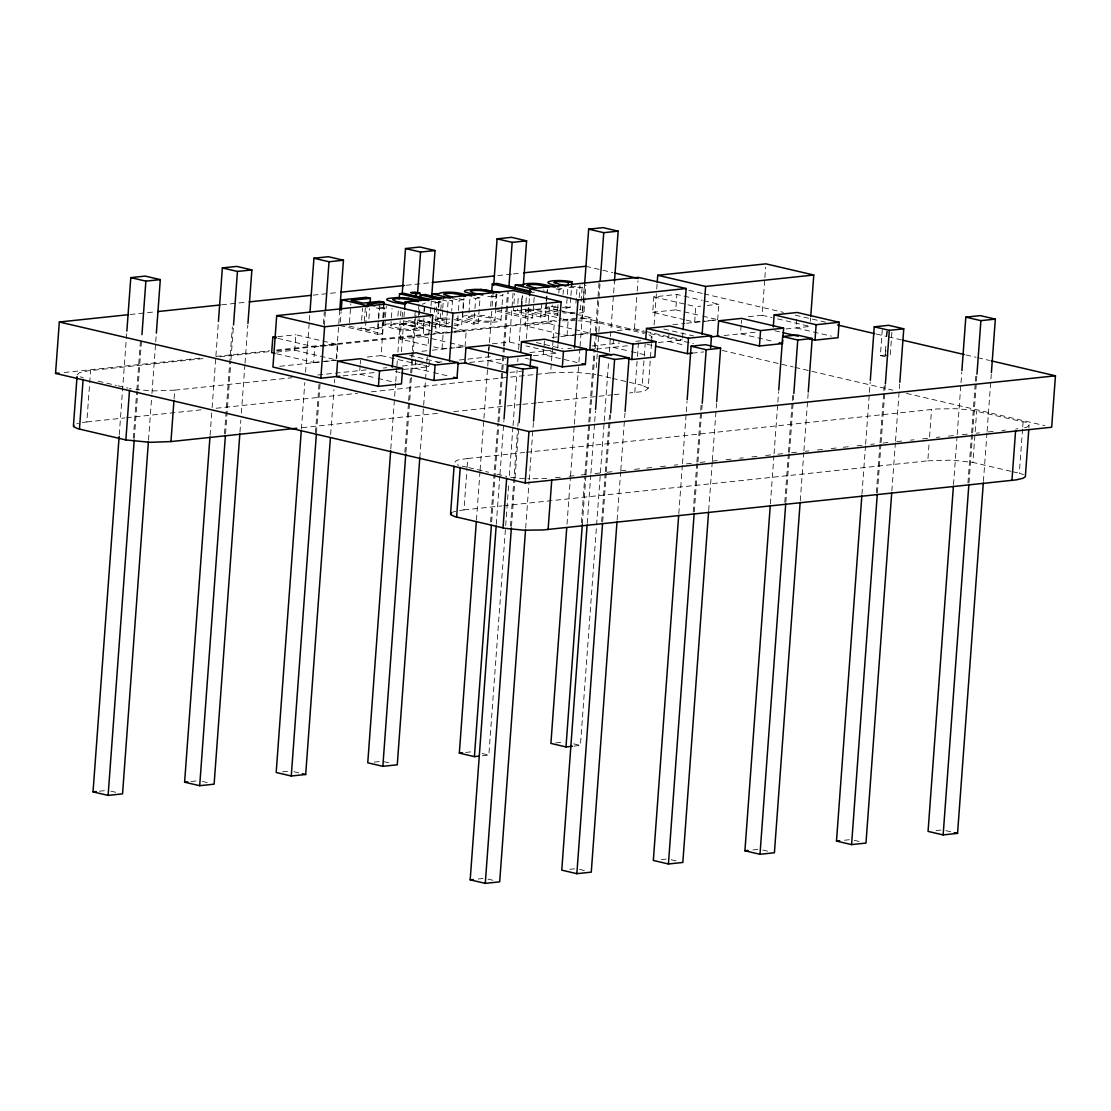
<?xml version="1.0" encoding="UTF-8"?>
<svg xmlns="http://www.w3.org/2000/svg" width="1111" height="1111" viewBox="0 0 1111 1111"><rect width="100%" height="100%" fill="white"/><g stroke="black" fill="none" stroke-linecap="round" stroke-linejoin="round"><path stroke-width="0.75" stroke-dasharray="5 3.75" d="M417.875 319.718L417.222 328.384A10.041 1.694 4.2 0 1 415.695 329.064L414.667 329.217A12.61 2.125 4.2 0 1 413.417 329.342L412.514 329.398A10.082 1.694 4.2 0 1 407.918 329.37L397.585 327.981L390.891 325.787L392.058 308.33M495.881 308.053L494.964 320.149A10.041 1.694 4.2 0 1 493.451 320.829L492.423 320.996A12.61 2.125 4.2 0 1 491.173 321.121L490.27 321.176A10.082 1.694 4.2 0 1 485.674 321.135L475.341 319.76L468.648 317.552L469.939 298.387M438.234 309.108L437.803 319.996L438.303 313.135M521.267 305.414L521.198 311.163L522.337 295.734M77.173 374.824L79.312 372.754L88.311 370.782L206.118 358.284M651.477 343.591L648.213 388.156C644.352 393.252 635.339 391.503 629.618 393.016M648.935 334.717L651.99 336.73L649.852 338.799M526.378 452.274L936.67 408.959L955.654 408.709L970.472 409.903L1023.092 421.833C1029.008 421.666 1031.23 427.443 1024.05 427.679M82.367 422.513L86.825 421.944L90.602 370.519M119.266 434.665L126.862 331.12M133.306 438.317L136.722 391.711M136.847 389.989L140.528 339.952M134.348 438.178L137.764 391.586M137.903 389.864L141.569 339.813M148.513 440.109L151.804 395.238M151.943 393.516L155.609 343.466M155.734 341.744L156.248 334.842M174.094 398.71L174.733 390.142L291.985 377.726M210.076 435.318L211.979 409.431M212.104 407.709L215.784 357.673M215.909 355.937L218.436 321.426M224.491 433.79L232.352 326.801M225.547 433.665L230.866 361.186M230.991 359.464L233.393 326.676M239.962 432.137L240.851 420.055M241.365 413.153L244.906 364.839M245.031 363.116L247.822 325.148M276.625 352.104L294.734 350.187L295.859 334.758L321.037 340.633M301.4 429.082L304.817 382.49M305.581 372.129L309.261 322.093M309.386 320.357L309.886 313.455M276.722 353.798L313.649 362.408L314.774 346.979L337.827 344.549L336.814 358.256M315.441 432.735L318.982 384.406M323.426 324.009L324.315 311.927M316.482 432.596L320.037 384.281M324.343 325.606L325.356 311.802M330.647 434.526L333.953 389.655M334.453 382.753L334.703 379.309M336.23 358.589L339.772 310.275M340.355 322.134L341.119 311.844M349.451 322.634L350.84 303.775M349.201 326.065L361.019 328.814L361.519 321.968M361.644 320.246L362.519 308.247M360.131 365.547L359.492 374.129L376.282 378.032M360.256 363.839L360.506 360.408M364.339 321.301L365.352 307.58M379.615 306.997L384.267 308.08L382.378 333.8L365.338 329.828L367.213 304.108M368.908 318.871L369.657 308.594M361.019 328.814L377.74 327.051L379.504 303.053M340.105 325.565L377.587 334.3L378.601 320.593M378.726 318.871L379.476 308.594L384.267 308.08M365.338 329.828L382.059 328.051L382.684 319.482M382.809 317.774L383.698 305.775M367.352 357.048L381.087 355.589L383.739 319.593M383.864 317.885L384.614 307.594M384.864 325.148A16.748 2.819 4.2 0 1 387.003 324.051L394.933 323.315A15.86 2.666 4.2 0 1 400.543 323.426L402.279 323.523A15.846 2.666 4.2 0 1 406.598 323.94L422.402 327.592A15.568 2.625 4.2 0 1 422.708 329.134A18.512 3.125 4.2 0 1 418.125 330.161A22.651 3.819 4.2 0 1 416.75 330.3L413.111 330.467A15.735 2.653 4.2 0 1 406.626 330.3L405.765 330.245A14.971 2.528 4.2 0 1 403.154 330.023L391.975 328.162L385.17 325.815A14.679 2.472 4.2 0 1 384.864 325.148L386.253 306.303M397.919 316.038L398.418 309.191M390.822 448.719L395.627 383.142M395.766 381.42L396.78 367.616M396.905 365.894L397.405 358.992M397.919 352.09L400.446 317.579M400.571 315.843L401.085 308.941M426.916 345.299L400.057 339.036L401.196 323.607L424.235 321.176L449.413 327.051M402.126 317.302L402.626 310.441M401.432 351.743L404.446 310.608M404.862 452.371L408.529 402.335M408.654 400.599L410.556 374.726M410.681 372.99L411.695 359.186M411.834 357.464L412.209 352.284M412.334 350.562L415.25 310.872M405.904 452.246L411.612 374.588M411.737 372.865L416.292 310.733M418.625 309.427L419 304.289M418.555 315.621L419.055 308.775M415.681 359.672L415.056 368.241L431.832 372.157M430.193 323.301L418.958 320.676L419.847 308.677M423.93 311.649L424.569 303.081M423.222 328.398L423.971 318.107M424.485 311.261L425.11 302.692A15.568 2.625 4.2 0 1 424.596 303.414A18.512 3.125 4.2 0 1 422.249 304.136M400.057 339.036L423.097 336.605L424.235 321.176M419.819 457.621L427.416 354.076M428.179 343.73L429.318 328.189M429.443 326.467L430.415 314.371M430.457 312.663L430.846 307.483M431.04 305.803L431.346 300.581M403.529 369.463L428.985 366.769L429.624 358.2M434.457 312.233L435.206 301.956M441.386 302.039L437.04 302.498L435.151 328.217L439.498 327.759L441.386 302.039L438.123 301.275M438.373 307.386L438.873 300.539M438.803 306.275L439.178 301.137M442.65 309.83L441.928 320.287L449.677 322.621M442.775 308.122L443.65 296.123M433.623 346.868L442.025 348.826L443.15 333.397L453.024 332.356M431.79 323.676L446.219 327.037L448.108 301.331L452.455 300.873L451.705 311.149M453.899 325.079L457.301 325.87L458.301 312.149M458.44 310.441L459.19 300.151L463.537 299.692L461.648 325.412L457.301 325.87M462.607 316.927A16.748 2.819 4.2 0 1 464.745 315.816L472.675 315.08A15.86 2.666 4.2 0 1 478.299 315.191L480.021 315.302A15.846 2.666 4.2 0 1 484.354 315.705L500.158 319.357A15.568 2.625 4.2 0 1 500.464 320.898A18.512 3.125 4.2 0 1 495.881 321.94A22.651 3.819 4.2 0 1 494.506 322.065L490.854 322.232A15.735 2.653 4.2 0 1 484.382 322.079L483.521 322.023A14.971 2.528 4.2 0 1 480.91 321.787L469.731 319.926L462.926 317.579A14.679 2.472 4.2 0 1 462.62 316.927L463.995 298.067M451.094 327.439L466.189 330.953L465.065 346.382L453.538 347.604M454.274 319.621A25.317 4.263 4.2 0 1 457.371 320.301L473.814 324.12L474.814 310.413M474.939 308.691L475.702 298.415L480.035 297.942L478.147 323.662L473.814 324.12M459.51 510.491L463.967 509.907L466.995 468.773M467.12 467.051L467.745 458.482L524.656 452.455M490.645 306.219L491.409 295.943M488.493 351.965L487.868 360.533L506.324 364.839M488.618 350.257L488.868 346.826M476.438 520.142L479.98 471.814M480.105 470.092L483.785 420.055M483.91 418.319L488.729 352.743M488.854 351.02L489.368 344.118M489.493 342.396L492.02 307.886M492.145 306.15L493.034 294.068M495.298 307.428L496.561 290.29M496.006 306.344L496.881 294.346A10.096 1.694 4.2 0 1 495.02 295.179L494.312 295.276A12.61 2.125 4.2 0 1 493.062 295.401L492.159 295.457A10.082 1.694 4.2 0 1 491.687 295.47M500.978 320.162L501.978 306.455M502.103 304.747L502.866 294.457A15.568 2.625 4.2 0 1 502.353 295.179A18.512 3.125 4.2 0 1 497.77 296.22A22.651 3.819 4.2 0 1 496.395 296.359L492.742 296.526M490.604 522.059L497.825 423.694M497.95 421.972L503.408 347.771M503.533 346.049L507.463 292.554M491.645 521.934L498.867 423.569M498.992 421.847L504.45 347.632M504.575 345.91L508.505 292.415M492.298 343.827L509.463 342.007L513.115 292.304M496.284 524.35L499.839 476.036M499.964 474.314L503.894 420.819M546.056 302.872L545.043 316.579L540.696 317.038L513.435 310.677L513.81 305.539M513.935 303.831L514.699 293.54M513.435 310.677L517.351 310.275L517.726 305.122M517.851 303.414L518.476 294.846M521.392 303.706L522.017 295.137M482.424 755.772L488.84 755.105L505.561 527.308M505.686 525.586L506.824 510.046M506.963 508.324L508.852 482.438M509.366 475.536L512.907 427.221M513.046 425.499L517.101 370.269M517.726 361.644L517.976 358.186M518.615 349.562L522.545 296.068M545.043 316.579L525.545 311.649L525.795 304.428M525.92 302.72L526.42 295.859M576.095 314.205L591.205 317.732L590.08 333.161L567.027 335.591L525.072 325.801L526.197 310.386L549.251 307.941L557.639 309.9M510.463 526.281L517.684 427.916M517.809 426.193L518.059 422.735M511.504 526.142L514.921 479.549M515.046 477.827L518.726 427.791M526.433 338.508L529.461 297.373M496.923 311.177L527.892 318.399L532.669 317.899L533.669 304.178M533.794 302.47L534.169 297.317M540.696 317.038L541.96 299.901M525.67 528.072L529.086 481.48M529.225 479.758L533.405 422.805M546.181 301.15L546.931 290.874M546.112 307.941L546.487 302.789M546.612 301.081L547.501 289.082M544.432 340.938L543.418 354.659L576.984 362.492M525.072 325.801L548.112 323.37L549.251 307.941M558.333 310.774L552.167 308.789L552.223 304.969M371.324 391.822L550.653 372.838L552.542 347.132M552.667 345.424L553.042 340.272M553.181 338.563L554.431 321.412L556.861 321.19M528.405 310.386A7.319 1.236 4.2 0 1 536.446 310.538L537.655 310.802A25.317 4.263 4.2 0 1 540.779 311.469L557.208 315.288L558.083 303.289M558.847 293.012L559.097 289.582L563.444 289.124L563.055 294.262M557.736 348.035L557.986 344.604M562.402 307.525A8.569 1.444 4.2 0 1 563.985 307.705L566.388 308.08L567.263 296.081M567.388 294.373L568.027 285.805M567.027 335.591L568.165 320.162L578.039 319.121M566.388 308.08L570.054 307.469L570.804 297.179M570.929 295.47L571.679 285.18M575.942 303.122L577.206 285.971M579.164 297.665L580.053 285.666M579.345 313.108A22.526 3.791 4.2 0 0 579.859 313.052L582.011 312.705A14.998 2.528 4.2 0 0 583.997 311.733A14.61 2.458 4.2 0 0 583.039 310.636L580.47 309.677L582.358 283.958M563.041 319.704L582.025 317.69L584.414 285.124M566.999 524.253L570.415 477.661M570.54 475.939L574.22 425.888M574.345 424.166L578.775 363.769M578.914 362.033L579.928 348.229M580.053 346.507L583.594 298.192M583.719 296.456L584.608 284.388M584.011 311.497L585.9 285.791M581.414 522.725L584.844 476.133M584.969 474.411L594.218 348.437M594.343 346.701L594.982 338.077M595.482 331.175L599.037 282.861M582.331 524.323L585.886 475.994M586.011 474.272L595.135 350.021M595.26 348.298L596.274 334.494M596.399 332.772L600.079 282.722M596.246 367.616L597.385 352.187M597.51 350.465L598.76 333.328M598.898 331.606L599.523 323.037L578.498 320.746M587.233 523.295L590.774 474.966M590.913 473.244L594.579 423.208M594.704 421.472L595.468 411.126M573.998 746.092L580.414 745.412L600.301 474.48M600.426 472.744L604.106 422.708M604.231 420.972L608.675 360.575M609.3 351.951L610.314 338.147M610.439 336.425L614.494 281.194M613.508 338.73L612.883 347.299L629.659 351.215M601.648 521.767L605.203 473.453M605.328 471.717L609.009 421.68M609.134 419.944L609.633 413.042M602.704 521.628L606.245 473.314M606.37 471.592L610.55 414.639M617.119 520.101L620.66 471.786M620.799 470.064L624.979 413.111M617.299 330.592L634.478 328.773L637.117 292.776M637.242 291.068L637.992 280.777M634.798 392.475L637.311 358.186M637.436 356.464L638.436 342.757M648.213 388.156L642.158 385.295L644.172 357.867M644.311 356.159L645.185 344.146M684.598 319.732L652.712 312.302L653.837 296.873L676.891 294.429L702.055 300.303M651.601 341.869L651.99 336.73M654.073 324.995L656.601 290.721M656.726 288.999L657.101 283.861M669.058 332.856L668.433 341.424L685.223 345.34M652.712 312.302L675.752 309.858L676.891 294.429M658.337 342.494L682.376 339.952L683.001 331.384M678.807 513.601L682.348 465.273M682.487 463.551L686.154 413.514M686.279 411.778L687.042 401.432M686.279 320.121L694.667 322.079L695.805 306.65L700.735 306.136M693.222 512.074L696.778 463.759M696.903 462.023L700.583 411.987M700.708 410.251L701.208 403.349M694.278 511.935L697.819 463.62M697.944 461.898L702.124 404.946M703.735 300.692L718.845 304.22L717.706 319.649L706.193 320.871M708.693 510.421L712.248 462.093M712.373 460.371L716.553 403.418M741.148 325.217L740.523 333.8L774.089 341.619M741.273 323.509L741.523 320.079M748.37 316.718L762.104 315.274L764.757 279.264M764.882 277.556L765.632 267.265M770.381 503.908L773.923 455.593M774.061 453.857L777.728 403.821M777.853 402.085L778.617 391.739M796.698 319.343L796.073 327.912L831.32 336.133M784.797 502.38L788.352 454.066M788.477 452.33L792.157 402.293M792.282 400.571L792.782 393.655M785.852 502.241L789.393 453.927M789.518 452.205L793.698 395.252M810.391 321.301L810.641 317.871M800.267 500.728L803.822 452.399M803.947 450.677L808.128 393.725M861.955 494.214L865.497 445.9M865.636 444.164L869.302 394.127M869.427 392.405L870.191 382.045M885.384 356.784L880.384 355.617L882.273 329.911M880.384 355.617L885.161 355.117L886.036 343.118M886.536 336.258L886.925 331.12M885.509 355.076L886.009 348.215M886.884 336.216L887.258 331.064M876.371 492.687L879.926 444.372M880.051 442.636L883.731 392.6M883.856 390.878L884.356 383.975M877.426 492.562L880.967 444.233M881.092 442.511L885.398 383.837M891.911 332.272L890.161 356.284L885.161 355.117M891.841 491.034L895.397 442.706M895.522 440.984L899.702 384.031M503.63 505.713L927.81 460.815L929.074 443.678M929.574 436.817L931.587 409.39M953.53 484.521L957.071 436.206M957.21 434.47L960.876 384.434M961.001 382.712L961.765 372.352M967.945 482.993L971.5 434.679M971.625 432.957L975.305 382.906M975.43 381.184L975.93 374.282M969 482.868L972.542 434.54M972.667 432.818L976.347 382.767M976.472 381.045L976.972 374.143M1011.024 471.328L972.903 462.44L976.68 411.014M983.416 481.341L986.971 433.012M987.096 431.29L991.276 374.338M1023.495 474.578L1019.315 473.258L1022.592 428.693M1022.717 426.985L1023.092 421.833M1028.883 428.124L1029.133 424.694M390.808 325.481L390.836 325.384A10.11 1.708 4.2 0 1 392.377 324.704L393.044 324.593A12.638 2.125 4.2 0 1 394.238 324.454L395.099 324.398A10.138 1.708 4.2 0 1 400.127 324.398L410.959 325.884A30.372 5.111 4.2 0 1 412.82 326.328L417.236 328.287M468.564 317.246L468.592 317.149A10.11 1.708 4.2 0 1 470.134 316.468L470.8 316.371A12.638 2.125 4.2 0 1 471.994 316.232L472.855 316.163A10.138 1.708 4.2 0 1 477.883 316.177L488.715 317.663A30.372 5.111 4.2 0 1 490.576 318.107L494.992 320.051M452.691 512.143L455.649 511.241M76.881 423.708L78.492 423.263M640.853 340.771L633.395 341.591M467.745 458.482C464.634 459.44 452.802 458.899 455.274 463.842M1015.718 429.013L1018.009 428.749M441.664 318.121L438.29 318.76A12.624 2.125 4.2 0 0 437.484 319.385M525.059 309.302L521.698 309.927A12.624 2.125 4.2 0 0 520.878 310.566M130.098 314.51L155.984 311.76M221.589 304.817L247.475 302.081M313.066 295.137L338.966 292.401M406.279 285.277L430.443 282.722M497.77 275.584L511.574 274.125M513.31 273.945L521.934 273.028M531.364 292.512L534.558 292.179M418.958 320.676L423.305 320.218L429.721 321.718M277.764 336.675L295.859 334.758M377.587 334.3L382.378 333.8M446.219 327.037L450.566 326.578L431.318 322.093M557.208 315.288L558.291 315.177M64.174 372.504L200.549 358.075M216.076 356.437L269.598 350.77M276.5 350.034L431.846 333.592M433.582 333.411L452.566 331.397M454.288 331.217L561.305 319.885M219.922 356.825L269.917 351.534M276.82 350.798L428.554 334.744M430.29 334.564L449.247 332.55M450.969 332.37L554.431 321.412M454.677 332.175L466.189 330.953M579.678 318.94L591.205 317.732M707.318 305.442L718.845 304.22M313.649 362.408L336.689 359.978L294.734 350.187M442.025 348.826L451.899 347.785M694.667 322.079L704.541 321.037M279.791 366.311L322.718 361.769M324.44 361.589L336.452 360.325M421.902 351.27L430.485 350.368M432.207 350.187L463.106 346.91M552.07 337.494L588.122 333.689M672.835 324.718L684.848 323.44M686.57 323.259L715.762 320.176M317.843 374.99L366.13 369.88M383.364 368.047L386.822 367.685M402.335 366.047L423.027 363.852M436.817 362.394L445.442 361.478M459.246 360.02L466.134 359.297M467.856 359.117L493.728 356.367M529.933 352.534L550.625 350.354M567.874 348.521L571.318 348.16M592.01 345.965L619.605 343.049M343.035 375.865L377.49 372.213M469.759 362.45L505.852 358.631M533.322 355.728L557.361 353.187L525.975 345.868M596.426 349.048L627.437 345.771M724.053 335.536L758.507 331.897M785.977 328.981L810.002 326.44L773.673 317.968M510.074 372.407L521.601 371.199M692.292 353.131L703.805 351.909M86.825 421.944L124.751 417.917M126.473 417.736L202.341 409.709M216.145 408.251L357.534 393.28M301.998 427.693L439.942 413.098M453.732 411.625L505.463 406.154M507.199 405.973L520.99 404.515M522.712 404.335L536.502 402.876M538.224 402.682L612.369 394.836M614.105 394.655L622.715 393.752M555.333 477.744L560.5 477.188M569.124 476.286L574.304 475.73M581.192 475.008L586.372 474.453M594.996 473.55L600.162 472.994M607.064 472.272L612.23 471.717M620.855 470.8L626.035 470.259M634.645 469.342L639.825 468.8M646.727 468.064L651.893 467.523M660.517 466.606L665.683 466.065M674.308 465.148L677.766 464.787M686.376 463.87L691.556 463.329M700.18 462.412L705.346 461.857M712.248 461.134L717.414 460.579M726.038 459.676L731.219 459.121M739.829 458.218L743.287 457.843M751.897 456.94L757.077 456.385M765.701 455.482L770.867 454.927M777.769 454.205L782.936 453.649M791.56 452.732L796.74 452.191M805.364 451.274L808.808 450.913M817.432 449.997L822.598 449.455M831.222 448.538L836.389 447.997M843.291 447.261L848.471 446.719M857.081 445.803L862.261 445.261M870.885 444.344L874.329 443.983M882.953 443.067L888.12 442.511M896.744 441.609L901.924 441.053M910.534 440.15L913.992 439.775M922.616 438.873L927.782 438.317M936.406 437.401L939.85 437.04M948.475 436.123L953.641 435.581M962.265 434.665L967.445 434.123M976.069 433.207L979.513 432.846M988.137 431.929L993.303 431.387M1001.928 430.471L1005.372 430.11M463.967 509.907L501.908 505.894M99.434 791.199L105.851 790.518M191.009 781.505L197.425 780.825M282.583 771.812L288.999 771.131M374.157 762.118L380.573 761.438M465.731 752.425L472.147 751.744M555.708 742.912L563.721 742.065M478.202 878.995L483.007 878.495M569.776 869.302L574.581 868.802M661.351 859.608L666.156 859.109M752.925 849.915L757.73 849.415M844.499 840.235L849.304 839.722M936.073 830.542L940.878 830.028M174.733 390.142L153.985 390.905L135.848 389.614M550.653 372.838L574.734 372.171L595.746 374.463M927.81 460.815L951.877 460.135L972.903 462.44M579.22 309.747L580.47 309.677M546.793 478.535L527.808 478.785M562.374 320.829L575.179 320.648M575.095 313.385L574.345 313.399A15.373 2.597 4.2 0 1 567.943 313.233L567.082 313.177A14.971 2.528 4.2 0 1 564.513 312.955L562.791 312.76M524.545 478.633L518.393 478.188M568.971 287.457L569.832 287.527A15.373 2.597 4.2 0 0 576.234 287.693L579.859 287.513A22.526 3.791 4.2 0 0 581.747 287.332L583.9 286.985A14.998 2.528 4.2 0 0 585.886 286.027A14.61 2.458 4.2 0 0 584.928 284.916L584.358 284.652M515.573 477.911L510.671 477.244M562.208 311.538L568.638 312.302A9.568 1.611 4.2 0 0 573.151 312.372L574.498 312.302A12.957 2.18 4.2 0 0 574.915 312.26M570.054 307.469L565.763 306.817A13.179 2.222 4.2 0 0 562.694 306.497M558.527 312.135L554.292 311.302M129.64 388.517L131.445 388.892M585.803 266.265L612.828 272.57M688.848 290.304L702.374 293.457M704.055 293.859L783.463 312.372M795.282 315.135L825.695 322.232M876.371 334.05L886.509 336.411M888.203 336.8L901.715 339.952M965.917 354.937L976.055 357.298M977.736 357.686L989.568 360.45M762.104 315.274L772.02 317.579M653.837 296.873L695.805 306.65M774.714 330.745L779.741 331.925M675.752 309.858L700.93 315.732M702.61 316.121L716.039 319.26M557.194 287.666L563.444 289.124M556.014 288.86L559.097 289.582M543.251 290.013L544.168 290.221M663.864 329.023L693.597 335.966M559.319 310.288L574.429 313.816M634.478 328.773L644.38 331.092M646.033 331.481L682.376 339.952M582.025 317.69L693.528 343.702M722.247 350.409L793.198 366.949M794.893 367.352L892.869 390.197M906.382 393.35L1044.909 425.666M599.523 323.037L644.283 333.481M558.43 314.107L543.39 310.608A42.704 7.194 4.2 0 0 541.293 310.15L540.182 309.927A12.527 2.111 4.2 0 0 535.433 309.275M476.911 297.22L480.035 297.942M473.647 297.929L475.702 298.415M526.197 310.386L561.444 318.593M563.124 318.996L568.165 320.162M517.351 310.275L521.198 311.163M458.926 298.623L463.537 299.692M452.371 298.567L459.19 300.151M647.074 344.257L653.782 345.827M496.811 309.525L532.669 317.899M449.247 300.123L452.455 300.873M548.112 323.37L556.5 325.329M558.18 325.717L573.29 329.245M574.97 329.634L590.08 333.161M441.692 299.831L448.108 301.331M432.151 301.359L437.04 302.498M631.34 351.618L648.13 355.52M478.147 323.662L459.996 319.426A42.704 7.194 4.2 0 0 457.899 318.968L456.774 318.76A12.527 2.111 4.2 0 0 454.121 318.343M536.224 342.535L562.652 348.701M454.274 323.69L461.648 325.412M434.665 319.26L437.803 319.996M435.151 320.704L448.775 323.884M376.226 307.83L379.476 308.594M509.463 342.007L519.365 344.327M408.529 320.537L429.707 325.467M431.346 325.856L439.498 327.759M404.182 320.996L428.624 326.69M401.196 323.607L443.15 333.397M597.399 374.851L610.661 377.948M612.328 378.337L642.158 385.295M1012.69 471.717L1019.315 473.258M525.42 358.27L528.767 359.047M423.097 336.605L448.275 342.466M449.955 342.868L463.384 345.993M377.74 327.051L382.059 328.051M409.556 355.381L439.289 362.311M322.718 341.021L337.827 344.549M381.087 355.589L428.985 366.769M433.512 372.546L450.302 376.462M277.861 338.369L314.774 346.979M395.363 371.463L400.404 372.643M377.962 378.434L393.058 381.948M98.143 381.17L116.377 385.42M118.03 385.809L127.987 388.128M462.037 466.051L467.009 467.203M468.661 467.592L488.562 472.231M496.853 474.161L506.797 476.48M573.707 743.842L580.414 745.412M945.836 830.639L950.863 831.82M482.132 753.536L488.84 755.105M854.262 840.333L859.289 841.499M383.85 761.66L392.225 763.618M762.688 850.026L767.715 851.193M293.957 771.742L300.65 773.312M671.113 859.72L676.141 860.886M202.383 781.436L209.076 783.005M579.539 869.413L584.567 870.58M110.808 791.129L115.836 792.31M487.965 879.107L492.992 880.273M83.228 377.684L80.228 376.837M457.385 464.815L458.787 465.245M558.347 307.289A8.569 1.444 4.2 0 0 554.903 307.428L553.264 307.705A9.735 1.639 4.2 0 0 551.973 308.4M554.375 311.288A27.011 4.555 4.2 0 1 547.084 309.177M547.209 309.177A14.332 2.416 4.2 0 1 546.459 307.58A18.54 3.125 4.2 0 1 551.07 306.553M551.07 306.539A22.262 3.75 4.2 0 1 552.139 306.442L556.042 306.261A13.179 2.222 4.2 0 1 558.389 306.275M570.526 286.582A9.568 1.611 4.2 0 0 575.04 286.652L576.387 286.582A12.957 2.18 4.2 0 0 577.553 286.471L577.845 286.43A9.416 1.583 4.2 0 0 579.428 286.096M525.225 311.288A10.568 1.778 4.2 0 1 528.225 310.344M525.392 309.358A12.874 2.166 4.2 0 1 535.419 309.233M492.742 296.526A15.735 2.653 4.2 0 1 486.271 296.359L485.41 296.304A14.971 2.528 4.2 0 1 484.535 296.234M444.997 319.204A7.319 1.236 4.2 0 1 449.997 319.093M441.831 320.107A10.568 1.778 4.2 0 1 444.831 319.176M441.984 318.19A12.874 2.166 4.2 0 1 449.83 317.94"/><path stroke-width="1.5" d="M296.831 428.235L170.955 441.567L150.207 442.331L125.862 439.942L77.853 428.707L73.715 426.777L73.798 425.194M1028.758 429.846L1025.342 476.661L1023.231 478.202L1016.398 479.855L543.015 529.961L524.031 530.211L504.825 528.294L455.01 516.671L450.872 514.754L451.663 512.643M991.248 360.839L1055.45 375.81L1051.673 427.235L525.197 482.966L55.55 373.421L59.327 321.996L128.376 314.691M73.409 426.249L77.048 376.546M79.45 429.11L83.103 379.406M148.388 441.831L122.543 793.865L108.114 795.393L93.032 791.879L119.141 436.387M126.862 331.12L130.792 277.625L145.222 276.097L160.303 279.611L156.373 333.106M125.862 439.942L129.515 390.225M108.114 795.393L134.223 439.9M141.958 334.633L145.874 281.139L160.303 279.611M170.955 441.567L173.969 400.418M239.837 433.859L214.117 784.172L199.688 785.699L184.607 782.186L209.951 437.054M218.436 321.426L222.367 267.932L236.796 266.404L251.878 269.917L247.947 323.412M199.688 785.699L225.422 435.387M233.532 324.94L237.448 271.445L251.878 269.917M276.111 336.855L272.82 337.202L271.681 352.631L275.042 353.409M429.749 356.478L432.762 315.343L384.864 304.164L276.708 315.621L272.931 367.047L320.829 378.212L339.744 376.212M301.275 430.804L276.181 772.492L291.263 776.006L305.692 774.492L330.398 437.97M310.011 311.733L313.941 258.238L328.37 256.71L343.452 260.224L339.772 310.275M291.263 776.006L316.357 434.332M325.481 310.08L329.023 261.752L343.452 260.224M320.829 378.212L324.606 326.787L432.762 315.343M341.244 310.136L341.994 299.845L366.102 297.304L370.421 298.303L370.046 303.442M337.591 361.131L336.452 376.56L378.42 386.35L401.46 383.906L402.585 368.477L360.631 358.7L337.591 361.131L379.545 370.921L402.585 368.477M383.698 305.775L383.948 302.345L379.629 301.331L362.908 303.109L351.09 300.345L370.421 298.303M378.42 386.35L379.545 370.921M392.266 367.255L393.141 355.256L416.181 352.812L458.149 362.603L457.01 378.032L433.97 380.476L402.085 373.032M399.168 298.901L399.543 293.762L403.89 293.304L429.971 299.387M390.697 450.455L367.755 762.799L382.837 766.312L397.266 764.799L419.819 457.621M402.224 293.415L405.515 248.545L419.944 247.017L435.026 250.544L431.679 297.22M404.571 308.886L405.084 302.025L513.24 290.582L561.138 301.761L558.111 342.896M415.597 297.234L415.847 293.804L420.194 293.346L419.944 296.776M382.837 766.312L405.779 453.968M417.555 293.485L420.597 252.058L435.026 250.544M420.597 298.401L420.847 294.971L425.194 294.512L441.234 298.248M433.97 380.476L435.095 365.047L458.149 362.603M449.455 361.2L452.982 313.205L561.138 301.761M450.552 514.226L454.08 466.231M530.961 354.895L489.007 345.104L465.953 347.549L464.829 362.978L506.783 372.768L507.921 357.339L530.961 354.895L530.086 366.894M456.607 517.087L460.246 467.37M491.784 290.804L492.284 283.944L497.061 283.43L531.294 291.415M479.216 756.119L474.411 756.633L459.329 753.105L476.313 521.864M493.673 285.444L497.089 238.851L511.518 237.323L526.6 240.851L523.309 285.708M474.411 756.633L491.395 525.378M508.88 287.235L512.185 242.365L526.6 240.851M525.545 529.794L499.686 881.842L485.271 883.37L470.189 879.843L496.159 526.086M504.019 419.083L507.949 365.588L522.364 364.061L537.46 367.588L533.53 421.083M515.073 288.402L515.323 284.971L522.767 284.847A12.624 2.125 4.2 0 1 523.573 284.222L526.947 283.583M503.019 527.906L506.672 478.202M520.753 351.951L521.517 341.674L544.557 339.23L586.511 349.021L585.386 364.45L562.347 366.88L530.447 359.45M485.271 883.37L511.379 527.878M519.101 422.611L523.031 369.116L537.46 367.588M529.586 295.651L530.086 288.804L638.242 277.347L686.154 288.527L683.126 329.661M525.197 482.966L528.975 431.54L1055.45 375.81M548.112 529.53L551.764 479.827M568.027 285.805L568.276 282.375L571.943 281.75L571.679 285.18M562.347 366.88L563.471 351.451L586.511 349.021M574.47 347.965L577.984 299.97L686.154 288.527M566.749 527.711L550.903 743.412L565.985 746.939L572.401 746.259M584.733 282.652L588.663 229.158L603.092 227.63L618.174 231.157L614.494 281.194M625.09 357.964L631.798 359.533L654.837 357.089L655.976 341.66L614.008 331.883L590.969 334.314L589.844 349.743L611.661 354.84M565.985 746.939L582.331 524.323M600.204 281L603.759 232.685L618.174 231.157M587.108 525.017L561.763 870.149L576.845 873.677L591.26 872.149L616.994 521.837M595.593 409.39L599.523 355.895L613.939 354.367L629.034 357.895L625.104 411.389M576.845 873.677L602.565 523.364M610.675 412.917L614.605 359.422L629.034 357.895M631.798 359.533L632.937 344.104L655.976 341.66M645.769 338.716L646.519 328.439L669.572 325.995L711.526 335.786L710.651 347.785M657.226 282.152L657.726 275.292L765.882 263.849L813.78 275.014L810.766 316.149M655.462 346.215L687.348 353.645L688.487 338.216L711.526 335.786M678.682 515.323L653.337 860.456L668.419 863.983L682.834 862.455L708.568 512.143M687.167 399.71L691.098 346.201L705.513 344.688L720.608 348.201L716.678 401.696M702.096 334.453L705.624 286.457L813.78 275.014M668.419 863.983L694.139 513.671M702.249 403.224L706.179 349.729L720.608 348.201M782.977 336.73L783.616 328.148L741.648 318.371L718.609 320.801L717.47 336.23L759.438 346.021L782.477 343.577L782.727 340.16M759.438 346.021L760.563 330.592L783.616 328.148M773.284 326.926L774.159 314.927L797.212 312.483L839.166 322.273L838.027 337.702L814.988 340.147L809.961 338.966M800.142 502.45L774.409 852.762L759.993 854.29L744.912 850.776L770.256 505.63M778.742 390.017L782.672 336.508L797.087 334.994L812.183 338.508L808.252 392.002M759.993 854.29L785.713 503.977M793.823 393.53L797.754 340.035L812.183 338.508M814.988 340.147L816.127 324.718L839.166 322.273M891.716 492.756L865.983 843.068L851.568 844.596L836.486 841.083L861.83 495.937M870.316 380.323L874.246 326.828L888.661 325.301L903.757 328.814L899.827 382.309M851.568 844.596L877.287 494.284M885.398 383.837L889.328 330.342L903.757 328.814M953.405 486.243L928.06 831.389L943.142 834.903L957.557 833.375L983.291 483.063M961.89 370.63L965.82 317.135L980.235 315.607L995.331 319.121L991.401 372.616M943.142 834.903L968.861 484.59M976.972 374.143L980.902 320.648L995.331 319.121M1011.94 480.438L1015.593 430.721M443.553 292.415L440.178 293.054A12.624 2.125 4.2 0 0 439.373 293.679L431.929 293.79L450.663 298.165M556.875 281.722L555.153 281.986A9.735 1.639 4.2 0 0 553.861 282.68L565.93 286.11M157.72 311.58L219.853 305.011M249.197 301.9L311.344 295.318M340.688 292.221L404.557 285.458M432.179 282.527L494.312 275.959M523.656 272.848L585.803 266.265M383.948 302.345L367.213 304.108L374.962 305.914M55.55 373.421L59.008 373.06M457.788 363.714L466.37 362.811M586.233 350.132L593.135 349.396M710.429 336.98L719.011 336.064M687.348 353.645L692.292 353.131M93.032 791.879L96.24 791.532M184.607 782.186L187.815 781.852M459.329 753.105L462.537 752.772M470.189 879.843L473.383 879.509M744.912 850.776L748.106 850.429M836.486 841.083L839.68 840.735M480.188 289.485L481.91 289.582M402.432 297.706L404.168 297.817M405.043 304.317L393.863 302.442L387.059 300.095A14.679 2.472 4.2 0 1 386.753 299.442A16.748 2.819 4.2 0 1 388.892 298.345L396.821 297.595A15.86 2.666 4.2 0 1 408.348 298.22M406.279 303.372L395.933 301.414L392.725 299.664A10.11 1.708 4.2 0 1 394.266 298.984L394.933 298.887A12.638 2.125 4.2 0 1 396.127 298.748L396.988 298.678A10.138 1.708 4.2 0 1 402.015 298.692L412.848 300.178A30.372 5.111 4.2 0 1 414.709 300.623L418.125 301.692M486.243 289.999L499.617 292.707M408.487 298.22L420.486 300.525M482.827 295.012L473.217 293.04L470.481 291.443A10.11 1.708 4.2 0 1 472.022 290.763L472.689 290.651A12.638 2.125 4.2 0 1 473.883 290.513L474.744 290.457A10.138 1.708 4.2 0 1 479.771 290.457L490.604 291.943A30.372 5.111 4.2 0 1 492.465 292.387L494.034 292.818M454.83 293.693L456.135 293.915A25.317 4.263 4.2 0 1 459.26 294.582L465.44 296.012M568.276 282.375L565.832 282A8.569 1.444 4.2 0 0 556.792 281.708M571.943 281.75L567.652 281.097A13.179 2.222 4.2 0 0 557.93 280.541L554.028 280.736A22.262 3.75 4.2 0 0 552.959 280.833A18.54 3.125 4.2 0 0 548.39 281.861A14.332 2.416 4.2 0 0 549.098 283.458M558.722 286.11L556.18 285.583A27.011 4.555 4.2 0 1 548.973 283.458M475.036 294.943L464.815 291.874A14.679 2.472 4.2 0 1 464.509 291.207A16.748 2.819 4.2 0 1 466.634 290.11L474.564 289.36A15.86 2.666 4.2 0 1 486.104 289.985M588.663 229.158L603.759 232.685M965.82 317.135L980.902 320.648M657.726 275.292L705.624 286.457M497.089 238.851L512.185 242.365M874.246 326.828L889.328 330.342M614.522 272.973L638.172 278.486M837.513 324.981L874.69 333.647M903.41 340.355L964.223 354.534M774.159 314.927L816.127 324.718M783.102 332.703L798.212 336.23M718.609 320.801L760.563 330.592M405.515 248.545L420.597 252.058M782.672 336.508L797.754 340.035M555.111 287.18L545.279 284.888A42.704 7.194 4.2 0 0 543.182 284.43L542.071 284.222A12.527 2.111 4.2 0 0 537.321 283.569A12.874 2.166 4.2 0 0 527.281 283.652M548.834 287.194L542.682 285.749A25.317 4.263 4.2 0 0 539.557 285.083L538.238 284.86A7.319 1.236 4.2 0 0 530.294 284.666M779.117 342.799L782.477 343.577M535.877 288.291L527.183 285.583M515.323 284.971L534.072 289.346M530.086 288.804L577.984 299.97M492.284 283.944L529.78 292.679M646.519 328.439L688.487 338.216M313.941 258.238L329.023 261.752M691.098 346.201L706.179 349.729M471.703 296.012L461.884 293.721A42.704 7.194 4.2 0 0 459.773 293.262L458.662 293.04A12.527 2.111 4.2 0 0 453.927 292.387A12.874 2.166 4.2 0 0 443.872 292.485M452.483 297.123L443.775 294.484A10.568 1.778 4.2 0 1 446.719 293.457M420.194 293.346L414.972 292.124L410.626 292.582L415.847 293.804M590.969 334.314L632.937 344.104M420.847 294.971L440.095 299.456M399.543 293.762L428.888 300.595M405.084 302.025L452.982 313.205M222.367 267.932L237.448 271.445M599.523 355.895L614.605 359.422M341.994 299.845L368.074 305.928M521.517 341.674L563.471 351.451M582.025 363.658L585.386 364.45M465.953 347.549L507.921 357.339M130.792 277.625L145.874 281.139M507.949 365.588L523.031 369.116M276.708 315.621L324.606 326.787M393.141 355.256L435.095 365.047M453.649 377.254L457.01 378.032M272.82 337.202L276.181 337.98M59.327 321.996L528.975 431.54M954.21 832.597L957.557 833.375M302.331 773.7L305.692 774.492M527.114 285.569A10.568 1.778 4.2 0 1 530.114 284.638M446.886 293.498A7.319 1.236 4.2 0 1 454.927 293.651"/></g></svg>
